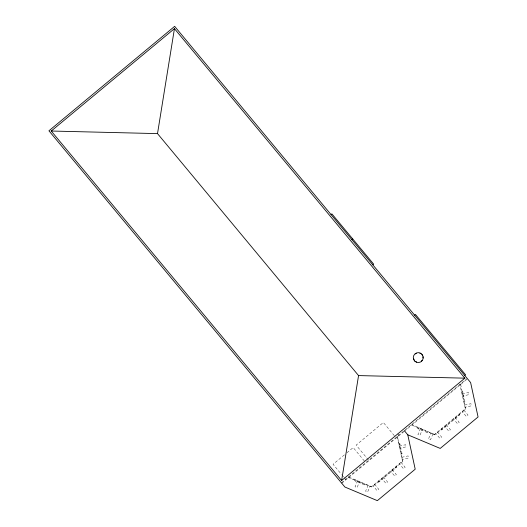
<?xml version="1.0" encoding="UTF-8"?>
<svg xmlns="http://www.w3.org/2000/svg" width="527" height="527" viewBox="0 0 527 527"><rect width="100%" height="100%" fill="white"/><g stroke="black" fill="none" stroke-linecap="round" stroke-linejoin="round"><path stroke-width="0.4" stroke-dasharray="2.63 1.98" d="M348.736 476.764L348.894 477.712L371.99 487.086L402.852 461.441L397.384 436.343M355.132 479.735L354.711 480.743L365.191 485.143L365.613 484.135M355.718 481.164L356.14 480.156M357.576 480.762L355.046 486.79L357.056 487.633L359.585 481.606M359.954 482.943L360.376 481.935M364.19 484.721L364.612 483.714M368.123 485.189L365.593 491.217L367.602 492.06L370.132 486.032M433.003 433.8L430.473 439.828L428.464 438.984L430.994 432.957L434.505 434.432L465.361 408.8L459.834 384.453M418.01 427.496L417.588 428.504L428.056 432.904L428.477 431.896M418.596 428.925L419.018 427.917M427.054 432.483L427.476 431.475M344.388 454.867L333.077 464.274L341.43 474.326M346.904 452.779L353.189 447.555L364.335 460.967M341.417 482.837L466.626 378.814M341.766 483.259L403.682 431.817M404.314 431.29L466.863 379.321M396.963 436.692L397.865 437.021L397.338 436.382M398.722 443.523L399.782 443.293L402.187 454.399L401.119 454.63M398.952 444.59L400.013 444.36M399.282 446.112L405.671 444.729L406.133 446.856L399.743 448.24M400.889 453.569L401.956 453.339M401.699 457.298L408.089 455.914L408.55 458.042L402.16 459.425M460.209 384.894L460.736 384.782L465.71 409.216L434.854 434.854L411.198 424.867M461.586 391.291L462.653 391.06L465.051 402.18L463.984 402.404M461.817 392.351L462.877 392.128M462.146 393.886L468.536 392.503L468.997 394.637L462.607 396.014M462.785 396.851L463.852 396.62M463.753 401.343L464.821 401.113M464.557 405.072L470.947 403.689L471.408 405.823L465.018 407.2M434.505 434.432L411.613 424.518M349.105 477.205L371.64 486.665L402.503 461.026L397.338 437.133M348.683 477.554L348.36 477.073M460.255 384.104L460.624 384.552M463.846 410.059L468.022 415.092L466.342 416.482L462.166 411.455M459.076 414.018L459.775 414.861L441.488 430.052L440.796 429.209M458.24 414.716L458.931 415.553M455.045 417.371L459.221 422.404L457.541 423.794L453.365 418.767M446.244 424.683L450.42 429.716L448.74 431.106L444.564 426.079M441.633 428.517L442.331 429.353M437.443 431.995L441.619 437.028L439.94 438.418L435.763 433.392M397.786 433.879L398.834 435.137M394.334 435.691L383.366 422.489L356.127 445.117L368.656 460.209M400.981 462.291L405.158 467.324L403.478 468.714L399.301 463.688M396.218 466.243L396.917 467.087L378.623 482.284L377.931 481.441M395.382 466.942L396.08 467.778M392.18 469.603L396.357 474.636L394.677 476.026L390.5 471M383.379 476.915L387.556 481.948L385.876 483.338L381.7 478.312M378.768 480.749L379.46 481.586M374.578 484.227L378.755 489.26L377.075 490.65L372.899 485.624M341.951 474.959L343.518 476.843M344.045 477.475L345.607 479.359M420.441 428.53L417.911 434.558L419.92 435.401L422.45 429.373L420.441 428.53"/><path stroke-width="0.79" d="M464.84 378.169L358.558 375.58L157.514 133.614L174.444 28.649L464.84 378.169L341.634 480.538L51.231 131.025L174.444 28.649M341.634 480.538L358.558 375.58M331.042 214.568L331.878 213.87L373.663 264.159L372.82 264.857M351.931 239.713L352.767 239.014M414.604 315.146L415.447 314.454L465.585 374.802L464.748 375.494M51.231 131.025L157.514 133.614M407.766 434.801L440.216 448.418L478.068 416.969L470.624 382.569L174.654 26.35L48.932 130.808L344.902 487.034L377.352 500.65L415.204 469.201L407.766 434.801L404.281 430.612M422.127 360.33A4.736 4.736 0 0 1 421.29 361.239M416.626 362.036A4.736 4.736 0 0 1 415.533 361.463M414.624 360.626A4.736 4.736 0 0 1 413.603 358.4M415.243 353.96A4.736 4.736 0 0 1 416.284 353.301M419.907 353.156A4.736 4.736 0 0 1 421.001 353.736M421.903 354.572A4.736 4.736 0 0 1 422.562 355.62M422.931 356.799A4.736 4.736 0 0 1 422.977 358.037M414.887 361.245A4.974 4.974 0 0 0 423.115 358.696A4.974 4.974 0 0 0 416.791 352.853A4.974 4.974 0 0 0 414.887 361.245"/></g></svg>
